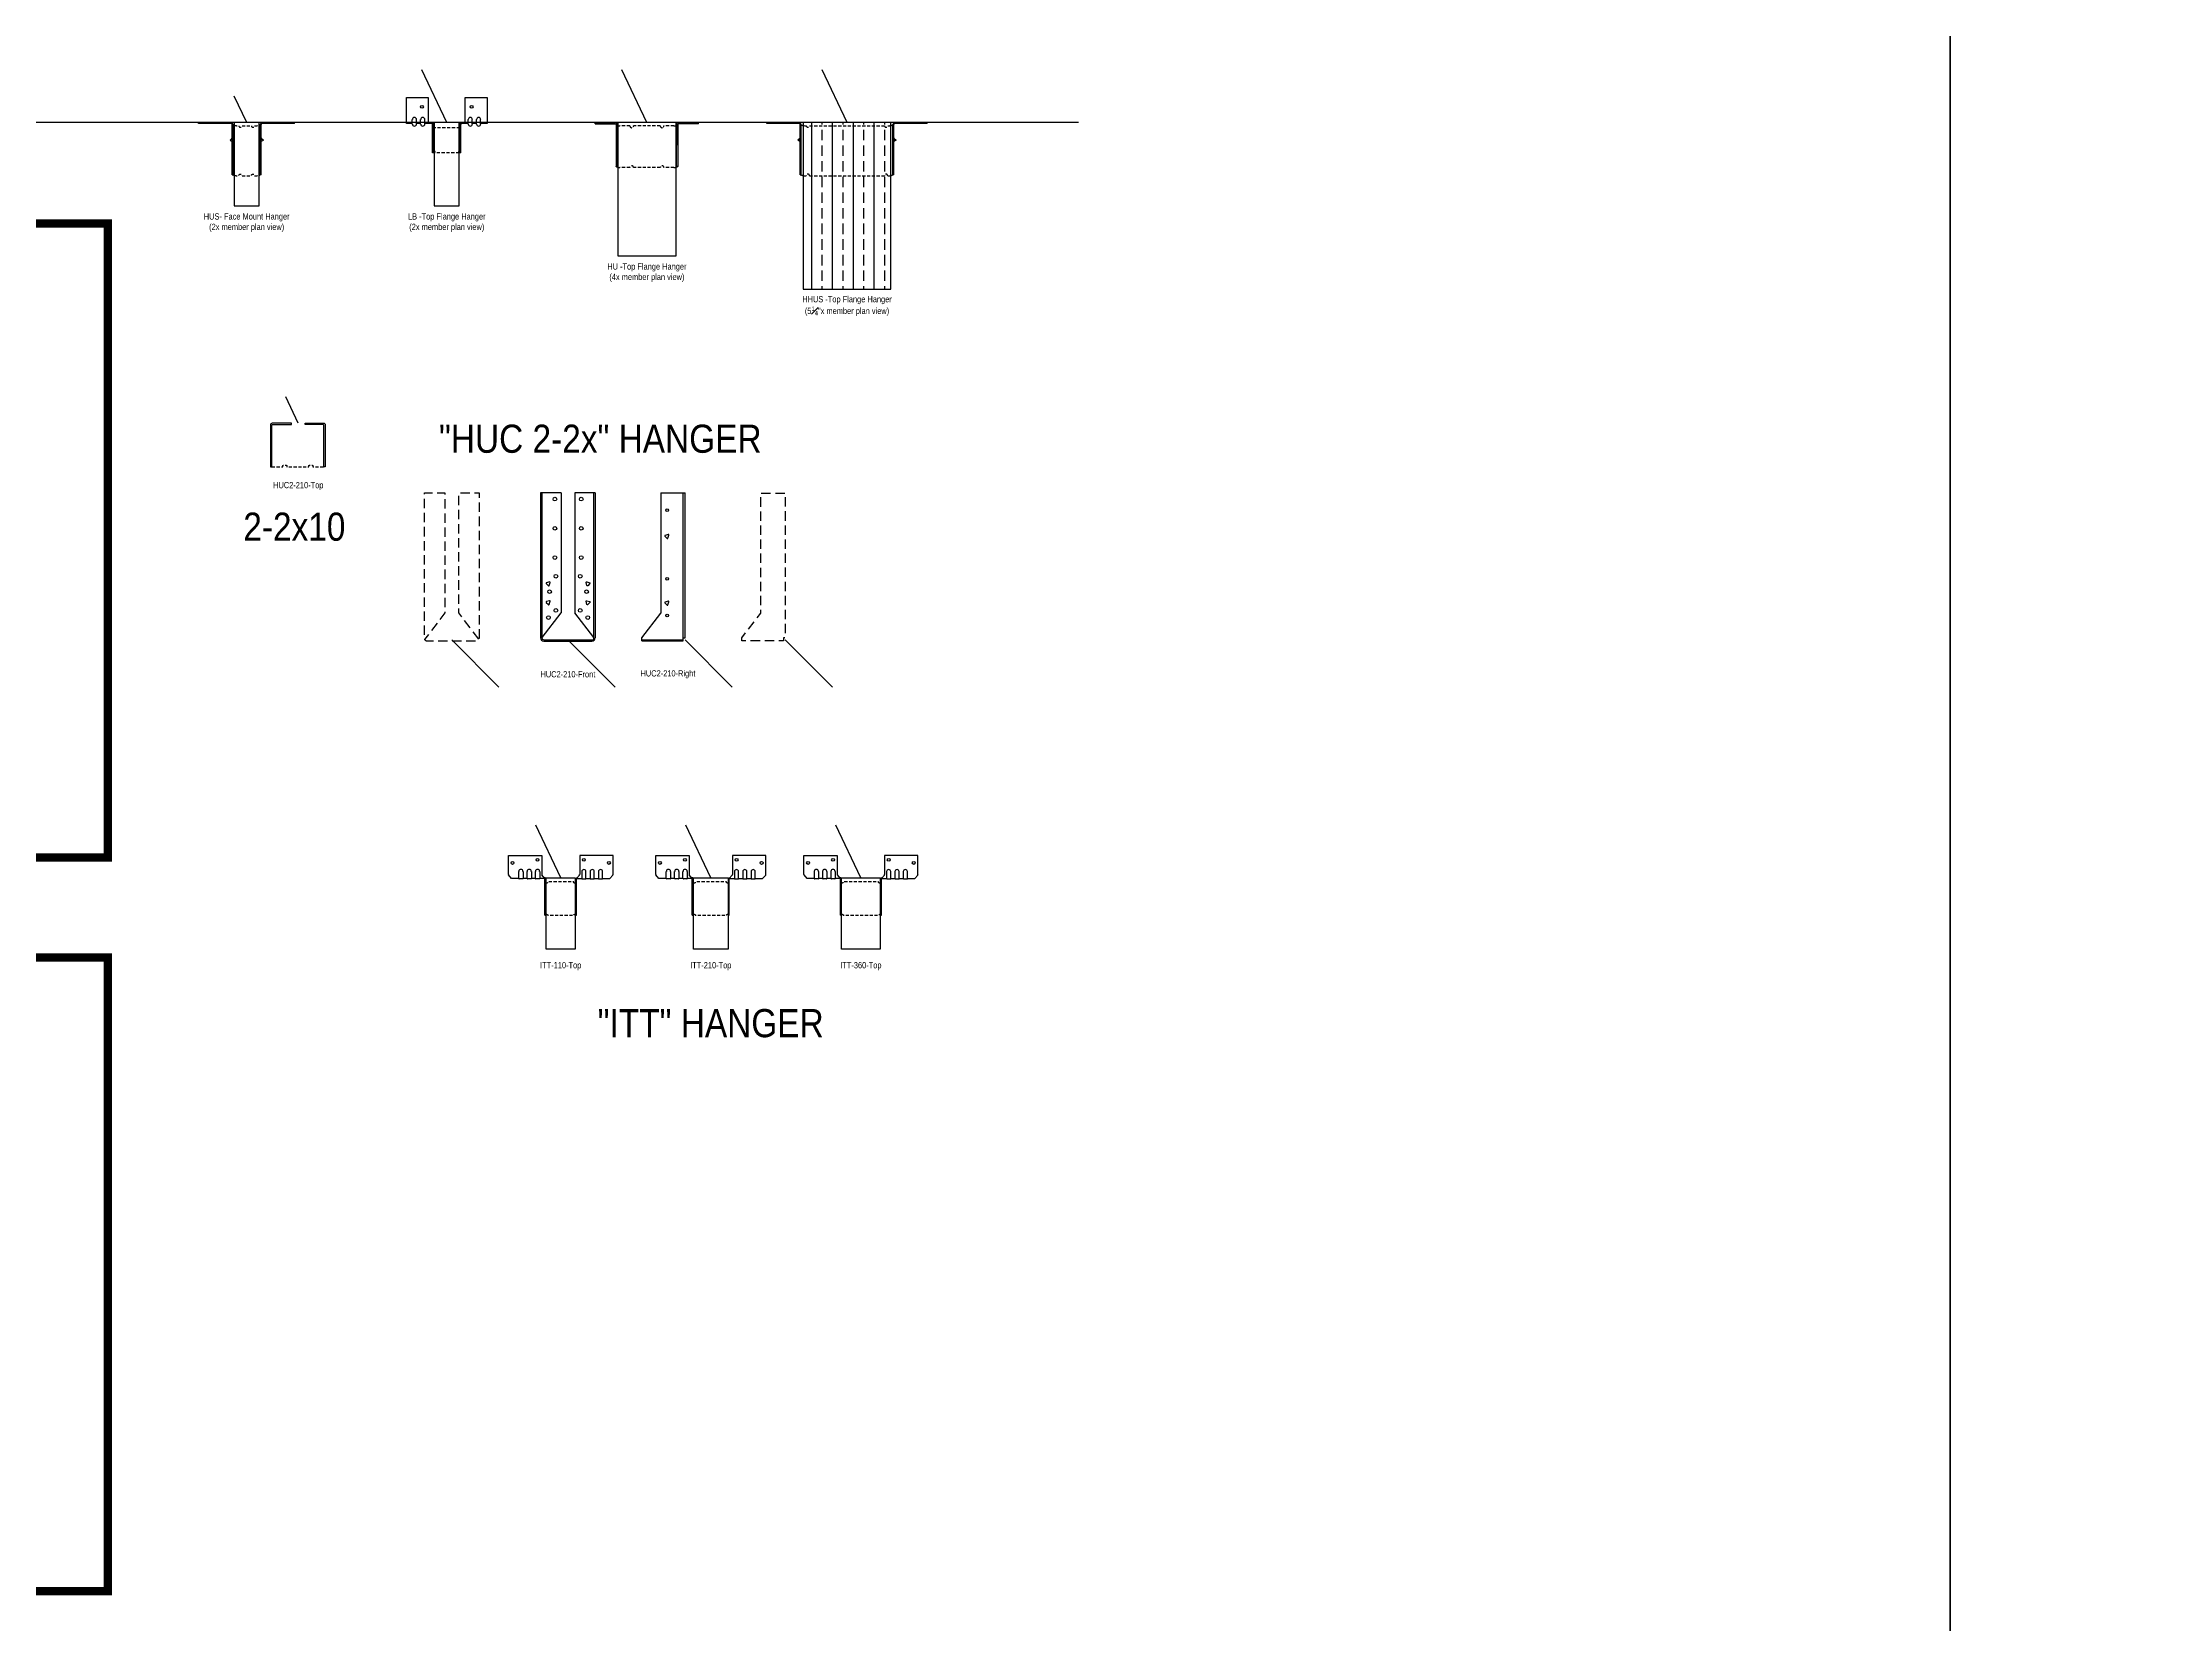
# Model space of a CAD drawing. Header units: inches. Extents: x -2661 to 42767, y -1222 to 9099.
# Drawn here: x 1390.6 to 1518.2, y 1633.8 to 1728.7 of the extents above; entities that cross this region are included whole.
import ezdxf
from ezdxf import colors
from ezdxf.entities.mleader import LeaderData, LeaderLine
from ezdxf.math import Vec2, Vec3

# ---------------------------------------------------------------- set-up
doc = ezdxf.new("R2010")
doc.units = ezdxf.units.IN
doc.header["$LTSCALE"] = 12
doc.header["$MEASUREMENT"] = 0
for name, pattern in [('HIDDEN', [0.375, 0.25, -0.125]), ('HIDDEN4', [0.09375, 0.0625, -0.03125]), ('HIDDEN8', [0.04625, 0.03125, -0.015])]:
    doc.linetypes.add(name, pattern=pattern)
doc.layers.get('0').update_dxf_attribs({"linetype": 'CONTINUOUS'})
doc.layers.add('S-ANNO-NONPLOT', color=253, linetype='CONTINUOUS', plot=False, transparency=0.5)
for name, color, linetype in [('S-ANNO-NOTE', 4, 'CONTINUOUS'), ('S-SIMPSON', 2, 'CONTINUOUS'), ('S-WOOD', 3, 'CONTINUOUS')]:
    doc.layers.add(name, color=color, linetype=linetype)
doc.layers.add('S-HATCH1', color=1, linetype='CONTINUOUS', transparency=0.5)
doc.styles.add('Arial', font='arial.ttf', dxfattribs={"width": 0.85})

# ---------------------------------------------------------------- blocks, each defined once
blk = doc.blocks.new('HUC2-210-Right')
for p, q in [((-1.46, 8.81), (-1.46, 1.61)), ((-1.46, 8.81), (0, 8.81)), ((-0.11, 0.13), (-0.11, 8.81)), ((0, 0.13), (0, 8.81)), ((-1.21, 6.22), (-1.08, 6.09)), ((-1.02, 6.32), (-1.2, 6.27)), ((-1.03, 6.1), (-0.98, 6.28)), ((-2.6, 0.13), (-1.46, 1.61)), ((-1.21, 2.22), (-1.08, 2.09)), ((-1.02, 2.32), (-1.2, 2.27)), ((-1.03, 2.1), (-0.98, 2.29)), ((-2.6, -0.06), (-2.6, 0.13)), ((-0.11, 0.13), (0, 0.13)), ((-0.11, -0.06), (-0.11, 0.13)), ((-2.6, -0.06), (-0.11, -0.06))]:
    blk.add_line(p, q)
at = {"linetype": 'HIDDEN'}
blk.add_line((-2.6, 0), (-0.11, 0), dxfattribs=at)
for centre in [(-1.08, 7.78), (-1.08, 3.66), (-1.08, 1.46)]:
    blk.add_circle(centre, 0.078)
for centre, radius, start, end in [((-1.19, 6.24), 0.0313, 105, 225), ((-1.06, 6.11), 0.0313, 225, 345), ((-1.01, 6.29), 0.0312, 345, 105), ((-1.19, 2.24), 0.0312, 105, 225), ((-1.06, 2.11), 0.0312, 225, 345), ((-1.01, 2.29), 0.0313, 345, 105)]:
    blk.add_arc(centre, radius, start, end)
blk = doc.blocks.new('HUC2-210-Front')
for p, q in [((-1.64, 8.81), (-1.64, 0.12)), ((-0.4, 8.81), (-1.64, 8.81)), ((-1.56, 8.81), (-1.56, 0.12)), ((-0.4, 8.81), (-0.4, 1.62)), ((0.42, 8.81), (0.42, 1.62)), ((1.64, 8.81), (0.42, 8.81)), ((1.56, 0.12), (1.56, 8.81)), ((1.64, 8.81), (1.64, 0.12)), ((-1.54, 0.14), (-0.4, 1.62)), ((1.56, 0.14), (0.42, 1.62)), ((-1.44, 0), (1.44, 0)), ((-1.44, -0.08), (1.44, -0.08))]:
    blk.add_line(p, q)
for points in [[(-1.11, 3.48), (-1.29, 3.43, 0.57735), (-1.3, 3.38), (-1.17, 3.25, 0.57735), (-1.12, 3.26), (-1.07, 3.44, 0.57735)], [(1.13, 3.48), (1.31, 3.43, -0.57735), (1.32, 3.38), (1.19, 3.25, -0.57735), (1.14, 3.26), (1.09, 3.44, -0.57735)], [(-1.11, 2.35), (-1.29, 2.3, 0.57735), (-1.3, 2.25), (-1.17, 2.12, 0.57735), (-1.12, 2.13), (-1.07, 2.32, 0.57735)], [(1.13, 2.35), (1.31, 2.3, -0.57735), (1.32, 2.25), (1.19, 2.12, -0.57735), (1.14, 2.13), (1.09, 2.32, -0.57735)]]:
    blk.add_lwpolyline(points, format="xyb", close=True)
for centre in [(-0.78, 8.44), (0.8, 8.44), (-0.78, 6.69), (0.8, 6.69), (-0.78, 4.94), (-0.72, 3.82), (0.74, 3.82), (0.8, 4.94), (-1.1, 2.89), (1.12, 2.89), (-1.17, 1.34), (-0.72, 1.77), (0.74, 1.77), (1.19, 1.34)]:
    blk.add_circle(centre, 0.109)
for centre, radius, start, end in [((-1.44, 0.12), 0.2, 180, 270), ((-1.43, 0.13), 0.125, 180, 269.9927), ((1.44, 0.12), 0.2, 270, 0), ((1.44, 0.12), 0.125, 269.9927, 0)]:
    blk.add_arc(centre, radius, start, end)
blk = doc.blocks.new('ITT-110-Top')
at = {"layer": 'S-SIMPSON'}
for p, q in [((-3.14, 1.33), (-1.14, 1.33)), ((-3.14, 0.2), (-3.14, 1.33)), ((-1.14, 1.33), (-1.14, 0.2)), ((3.14, 1.33), (1.14, 1.33)), ((1.14, 1.33), (1.14, 0.19)), ((3.14, 0.19), (3.14, 1.33)), ((-2.95, -0.04), (-3.13, 0.17)), ((-2.51, -0.04), (-2.51, 0.38)), ((-2.26, 0.38), (-2.26, -0.04)), ((-2.01, -0.04), (-2.01, 0.38)), ((-1.76, 0.38), (-1.76, -0.04)), ((-1.51, -0.04), (-1.51, 0.38)), ((-1.26, 0.38), (-1.26, -0.04)), ((-0.95, -0.04), (-1.13, 0.17)), ((-0.95, 0), (-0.99, 0)), ((0.95, -0.05), (1.13, 0.16)), ((1.26, 0.37), (1.26, -0.05)), ((1.51, -0.05), (1.51, 0.37)), ((1.76, 0.37), (1.76, -0.05)), ((2.01, -0.05), (2.01, 0.37)), ((2.26, 0.37), (2.26, -0.05)), ((2.51, -0.05), (2.51, 0.37)), ((2.95, -0.05), (3.13, 0.16)), ((-2.51, -0.04), (-2.95, -0.04)), ((-2.28, -0.07), (-2.49, -0.07)), ((-2.01, -0.04), (-2.26, -0.04)), ((-1.78, -0.07), (-1.99, -0.07)), ((-1.51, -0.04), (-1.76, -0.04)), ((-1.28, -0.07), (-1.49, -0.07)), ((-0.95, -0.04), (-1.26, -0.04)), ((-0.95, -2.25), (-0.95, -0.04)), ((-0.91, -1.3), (-0.91, -0.04)), ((-0.9, -0.32), (-0.88, -0.32)), ((0.91, -0.32), (0.87, -0.32)), ((0.91, -1.3), (0.91, -0.05)), ((0.95, 0), (0.99, 0)), ((0.95, -2.25), (0.95, -0.05)), ((0.95, -0.05), (1.26, -0.05)), ((1.28, -0.07), (1.49, -0.07)), ((1.51, -0.05), (1.76, -0.05)), ((1.78, -0.07), (1.99, -0.07)), ((2.01, -0.05), (2.26, -0.05)), ((2.28, -0.07), (2.49, -0.07)), ((2.51, -0.05), (2.95, -0.05)), ((-0.95, -1.3), (-0.91, -1.3)), ((-0.95, -1.53), (-0.9, -1.53)), ((-0.95, -2.25), (-0.9, -2.25)), ((-0.9, -2.25), (-0.9, -1.3)), ((-0.9, -2.19), (-0.88, -2.19)), ((0.91, -2.19), (0.87, -2.19)), ((0.91, -1.3), (0.91, -2.25)), ((0.91, -1.3), (0.95, -1.3)), ((0.91, -1.53), (0.95, -1.53)), ((0.91, -2.25), (0.95, -2.25))]:
    blk.add_line(p, q, dxfattribs=at)
at = {"layer": 'S-SIMPSON', "color": 1, "linetype": 'HIDDEN8', "ltscale": 0.5, "flags": 128}
for points in [[(0.87, -0.32), (0.84, -0.32, -0.414214), (0.78, -0.25), (-0.78, -0.25, -0.414214), (-0.84, -0.32), (-0.88, -0.32)], [(-0.88, -2.19), (-0.84, -2.19, -0.414214), (-0.78, -2.25), (0.78, -2.25, -0.414214), (0.84, -2.19), (0.87, -2.19)]]:
    blk.add_lwpolyline(points, format="xyb", dxfattribs=at)
at = {"layer": 'S-SIMPSON', "linetype": 'Continuous'}
for centre in [(-2.89, 0.89), (-1.39, 1.08), (1.39, 1.08), (2.89, 0.89)]:
    blk.add_circle(centre, 0.0855, dxfattribs=at)
at = {"layer": 'S-SIMPSON'}
for centre, radius, start, end in [((-3.09, 0.2), 0.046, 179.9997, 220), ((-2.39, 0.38), 0.125, 0, 180), ((-1.89, 0.38), 0.125, 0, 180), ((-1.39, 0.38), 0.125, 0, 180), ((-1.09, 0.2), 0.046, 180, 220), ((-0.95, -0.04), 0.046, 0, 90), ((1.09, 0.19), 0.046, 320, 0), ((1.39, 0.37), 0.125, 0, 180), ((1.89, 0.37), 0.125, 0, 180), ((2.39, 0.37), 0.125, 0, 180), ((3.09, 0.19), 0.046, 320, 0.0003), ((-2.49, -0.04), 0.023, 180, 270), ((-2.28, -0.04), 0.023, 270, 0), ((-1.99, -0.04), 0.023, 180, 270), ((-1.78, -0.04), 0.023, 270, 0), ((-1.49, -0.04), 0.023, 180, 270), ((-1.28, -0.04), 0.023, 270, 0), ((0.95, -0.05), 0.046, 90, 180), ((1.28, -0.05), 0.023, 180, 270), ((1.49, -0.05), 0.023, 270, 0), ((1.78, -0.05), 0.023, 180, 270), ((1.99, -0.05), 0.023, 270, 0), ((2.28, -0.05), 0.023, 180, 270), ((2.49, -0.05), 0.023, 270, 0)]:
    blk.add_arc(centre, radius, start, end, dxfattribs=at)
blk = doc.blocks.new('ITT-210-Top')
at = {"layer": 'S-SIMPSON'}
for p, q in [((-3.3, 1.33), (-1.3, 1.33)), ((-3.3, 0.2), (-3.3, 1.33)), ((-1.3, 1.33), (-1.3, 0.2)), ((3.3, 1.33), (1.3, 1.33)), ((1.3, 1.33), (1.3, 0.19)), ((3.3, 0.19), (3.3, 1.33)), ((-3.11, -0.04), (-3.29, 0.17)), ((-2.67, -0.04), (-2.67, 0.38)), ((-2.42, 0.38), (-2.42, -0.04)), ((-2.17, -0.04), (-2.17, 0.38)), ((-1.92, 0.38), (-1.92, -0.04)), ((-1.67, -0.04), (-1.67, 0.38)), ((-1.42, 0.38), (-1.42, -0.04)), ((-1.11, -0.04), (-1.29, 0.17)), ((-1.11, 0), (-1.15, 0)), ((1.11, -0.05), (1.29, 0.16)), ((1.42, 0.37), (1.42, -0.05)), ((1.67, -0.05), (1.67, 0.37)), ((1.92, 0.37), (1.92, -0.05)), ((2.17, -0.05), (2.17, 0.37)), ((2.42, 0.37), (2.42, -0.05)), ((2.67, -0.05), (2.67, 0.37)), ((3.11, -0.05), (3.29, 0.16)), ((-2.67, -0.04), (-3.11, -0.04)), ((-2.44, -0.07), (-2.64, -0.07)), ((-2.17, -0.04), (-2.42, -0.04)), ((-1.94, -0.07), (-2.14, -0.07)), ((-1.67, -0.04), (-1.92, -0.04)), ((-1.44, -0.07), (-1.64, -0.07)), ((-1.11, -0.04), (-1.42, -0.04)), ((-1.11, -2.25), (-1.11, -0.04)), ((-1.06, -1.3), (-1.06, -0.04)), ((-1.06, -0.32), (-1.03, -0.32)), ((1.06, -0.32), (1.03, -0.32)), ((1.06, -1.3), (1.06, -0.05)), ((1.11, 0), (1.15, 0)), ((1.11, -2.25), (1.11, -0.05)), ((1.11, -0.05), (1.42, -0.05)), ((1.44, -0.07), (1.64, -0.07)), ((1.67, -0.05), (1.92, -0.05)), ((1.94, -0.07), (2.14, -0.07)), ((2.17, -0.05), (2.42, -0.05)), ((2.44, -0.07), (2.64, -0.07)), ((2.67, -0.05), (3.11, -0.05)), ((-1.11, -1.3), (-1.06, -1.3)), ((-1.11, -1.53), (-1.06, -1.53)), ((-1.11, -2.25), (-1.06, -2.25)), ((-1.06, -2.25), (-1.06, -1.3)), ((-1.06, -2.19), (-1.03, -2.19)), ((1.06, -2.19), (1.03, -2.19)), ((1.06, -1.3), (1.06, -2.25)), ((1.06, -1.3), (1.11, -1.3)), ((1.06, -1.53), (1.11, -1.53)), ((1.06, -2.25), (1.11, -2.25))]:
    blk.add_line(p, q, dxfattribs=at)
at = {"layer": 'S-SIMPSON', "color": 1, "linetype": 'HIDDEN8', "ltscale": 0.5, "flags": 128}
for points in [[(1.03, -0.32), (1, -0.32, -0.414214), (0.94, -0.25), (-0.93, -0.25, -0.414214), (-0.99, -0.32), (-1.03, -0.32)], [(-1.03, -2.19), (-0.99, -2.19, -0.414214), (-0.93, -2.25), (0.94, -2.25, -0.414214), (1, -2.19), (1.03, -2.19)]]:
    blk.add_lwpolyline(points, format="xyb", dxfattribs=at)
at = {"layer": 'S-SIMPSON', "linetype": 'Continuous'}
for centre in [(-3.05, 0.89), (-1.55, 1.08), (1.55, 1.08), (3.05, 0.89)]:
    blk.add_circle(centre, 0.0855, dxfattribs=at)
at = {"layer": 'S-SIMPSON'}
for centre, radius, start, end in [((-3.25, 0.2), 0.046, 179.9997, 220), ((-2.54, 0.38), 0.125, 0, 180), ((-2.04, 0.38), 0.125, 0, 180), ((-1.54, 0.38), 0.125, 0, 180), ((-1.25, 0.2), 0.046, 180, 220), ((-1.11, -0.04), 0.046, 0, 90), ((1.25, 0.19), 0.046, 320, 0), ((1.54, 0.37), 0.125, 0, 180), ((2.04, 0.37), 0.125, 0, 180), ((2.54, 0.37), 0.125, 0, 180), ((3.25, 0.19), 0.046, 320, 0.0003), ((-2.64, -0.04), 0.023, 180, 270), ((-2.44, -0.04), 0.023, 270, 0), ((-2.14, -0.04), 0.023, 180, 270), ((-1.94, -0.04), 0.023, 270, 0), ((-1.64, -0.04), 0.023, 180, 270), ((-1.44, -0.04), 0.023, 270, 0), ((1.11, -0.05), 0.046, 90, 180), ((1.44, -0.05), 0.023, 180, 270), ((1.64, -0.05), 0.023, 270, 0), ((1.94, -0.05), 0.023, 180, 270), ((2.14, -0.05), 0.023, 270, 0), ((2.44, -0.05), 0.023, 180, 270), ((2.64, -0.05), 0.023, 270, 0)]:
    blk.add_arc(centre, radius, start, end, dxfattribs=at)
blk = doc.blocks.new('ITT-360-Top')
at = {"layer": 'S-SIMPSON'}
for p, q in [((-3.42, 1.33), (-1.42, 1.33)), ((-3.42, 0.2), (-3.42, 1.33)), ((-1.42, 1.33), (-1.42, 0.2)), ((3.42, 1.33), (1.42, 1.33)), ((1.42, 1.33), (1.42, 0.19)), ((3.42, 0.19), (3.42, 1.33)), ((-3.23, -0.04), (-3.41, 0.17)), ((-2.79, -0.04), (-2.79, 0.38)), ((-2.54, 0.38), (-2.54, -0.04)), ((-2.29, -0.04), (-2.29, 0.38)), ((-2.04, 0.38), (-2.04, -0.04)), ((-1.79, -0.04), (-1.79, 0.38)), ((-1.54, 0.38), (-1.54, -0.04)), ((-1.23, -0.04), (-1.41, 0.17)), ((-1.23, 0), (-1.27, 0)), ((1.23, -0.05), (1.41, 0.16)), ((1.54, 0.37), (1.54, -0.05)), ((1.79, -0.05), (1.79, 0.37)), ((2.04, 0.37), (2.04, -0.05)), ((2.29, -0.05), (2.29, 0.37)), ((2.54, 0.37), (2.54, -0.05)), ((2.79, -0.05), (2.79, 0.37)), ((3.23, -0.05), (3.41, 0.16)), ((-2.79, -0.04), (-3.23, -0.04)), ((-2.56, -0.07), (-2.77, -0.07)), ((-2.29, -0.04), (-2.54, -0.04)), ((-2.06, -0.07), (-2.27, -0.07)), ((-1.79, -0.04), (-2.04, -0.04)), ((-1.56, -0.07), (-1.77, -0.07)), ((-1.23, -0.04), (-1.54, -0.04)), ((-1.23, -2.25), (-1.23, -0.04)), ((-1.19, -1.3), (-1.19, -0.04)), ((-1.18, -0.32), (-1.16, -0.32)), ((1.19, -0.32), (1.16, -0.32)), ((1.19, -1.3), (1.19, -0.05)), ((1.23, 0), (1.27, 0)), ((1.23, -2.25), (1.23, -0.05)), ((1.23, -0.05), (1.54, -0.05)), ((1.57, -0.07), (1.77, -0.07)), ((1.79, -0.05), (2.04, -0.05)), ((2.07, -0.07), (2.27, -0.07)), ((2.29, -0.05), (2.54, -0.05)), ((2.57, -0.07), (2.77, -0.07)), ((2.79, -0.05), (3.23, -0.05)), ((-1.23, -1.3), (-1.19, -1.3)), ((-1.23, -1.53), (-1.18, -1.53)), ((-1.23, -2.25), (-1.18, -2.25)), ((-1.18, -2.25), (-1.18, -1.3)), ((-1.18, -2.19), (-1.16, -2.19)), ((1.19, -2.19), (1.16, -2.19)), ((1.19, -1.3), (1.19, -2.25)), ((1.19, -1.3), (1.23, -1.3)), ((1.19, -1.53), (1.23, -1.53)), ((1.19, -2.25), (1.23, -2.25))]:
    blk.add_line(p, q, dxfattribs=at)
at = {"layer": 'S-SIMPSON', "color": 1, "linetype": 'HIDDEN8', "ltscale": 0.5, "flags": 128}
for points in [[(1.16, -0.32), (1.12, -0.32, -0.414214), (1.06, -0.25), (-1.06, -0.25, -0.414214), (-1.12, -0.32), (-1.16, -0.32)], [(-1.16, -2.19), (-1.12, -2.19, -0.414214), (-1.06, -2.25), (1.06, -2.25, -0.414214), (1.12, -2.19), (1.16, -2.19)]]:
    blk.add_lwpolyline(points, format="xyb", dxfattribs=at)
at = {"layer": 'S-SIMPSON', "linetype": 'Continuous'}
for centre in [(-3.17, 0.89), (-1.67, 1.08), (1.67, 1.08), (3.17, 0.89)]:
    blk.add_circle(centre, 0.0855, dxfattribs=at)
at = {"layer": 'S-SIMPSON'}
for centre, radius, start, end in [((-3.38, 0.2), 0.046, 179.9997, 220), ((-2.67, 0.38), 0.125, 0, 180), ((-2.17, 0.38), 0.125, 0, 180), ((-1.67, 0.38), 0.125, 0, 180), ((-1.38, 0.2), 0.046, 180, 220), ((-1.23, -0.04), 0.046, 0, 90), ((1.38, 0.19), 0.046, 320, 0), ((1.67, 0.37), 0.125, 0, 180), ((2.17, 0.37), 0.125, 0, 180), ((2.67, 0.37), 0.125, 0, 180), ((3.38, 0.19), 0.046, 320, 0.0003), ((-2.77, -0.04), 0.023, 180, 270), ((-2.56, -0.04), 0.023, 270, 0), ((-2.27, -0.04), 0.023, 180, 270), ((-2.06, -0.04), 0.023, 270, 0), ((-1.77, -0.04), 0.023, 180, 270), ((-1.56, -0.04), 0.023, 270, 0), ((1.23, -0.05), 0.046, 90, 180), ((1.57, -0.05), 0.023, 180, 270), ((1.77, -0.05), 0.023, 270, 0), ((2.07, -0.05), 0.023, 180, 270), ((2.27, -0.05), 0.023, 270, 0), ((2.57, -0.05), 0.023, 180, 270), ((2.77, -0.05), 0.023, 270, 0)]:
    blk.add_arc(centre, radius, start, end, dxfattribs=at)
blk = doc.blocks.new('HUC2-210 Top')
blk.add_line((1.62, -0.11), (1.62, -0.11))
at = {"layer": 'S-SIMPSON'}
for points in [[(-1.59, -0.14, -0.414214), (-1.53, -0.08), (-0.41, -0.08), (-0.41, 0), (-1.56, 0, 0.407024), (-1.67, -0.11), (-1.67, -2.61), (-1.59, -2.61)], [(1.54, -0.14, 0.414214), (1.48, -0.08), (0.41, -0.08), (0.41, 0), (1.51, 0, -0.414214), (1.62, -0.11), (1.62, -2.61), (1.54, -2.61)]]:
    blk.add_lwpolyline(points, format="xyb", close=True, dxfattribs=at)
at = {"layer": 'S-SIMPSON', "color": 1, "linetype": 'HIDDEN8', "ltscale": 0.5, "flags": 128}
blk.add_lwpolyline([(-1.59, -2.61), (-0.93, -2.61), (-0.93, -2.58, -0.414214), (-0.87, -2.52), (-0.74, -2.52, -0.414214), (-0.68, -2.58), (-0.68, -2.61), (0.63, -2.61), (0.63, -2.58, -0.414214), (0.69, -2.52), (0.82, -2.52, -0.414214), (0.88, -2.58), (0.88, -2.61), (1.54, -2.61)], format="xyb", dxfattribs=at)
blk = doc.blocks.new('HUS-Top')
at = {"layer": 'S-SIMPSON'}
for p, q in [((-0.94, 0), (-2.88, 0)), ((-2.88, -0.06), (-2.88, 0)), ((2.87, 0), (0.94, 0)), ((2.87, -0.06), (2.87, 0)), ((-0.94, -0.06), (-2.88, -0.06)), ((-0.89, -0.95), (-1, -1.06)), ((-1, -1.06), (-0.87, -1.13)), ((-0.88, -0.85), (-0.88, -0.12)), ((-0.88, -3.14), (-0.88, -0.85)), ((-0.81, -0.14), (-0.81, -0.12)), ((-0.81, -0.14), (-0.81, -3.14)), ((0.81, -0.14), (0.81, -0.12)), ((0.81, -0.14), (0.81, -3.14)), ((0.87, -0.85), (0.87, -0.12)), ((0.87, -3.14), (0.87, -0.85)), ((1, -1.06), (0.87, -1.13)), ((0.89, -0.95), (1, -1.06)), ((2.87, -0.06), (0.94, -0.06)), ((-0.88, -3.14), (-0.81, -3.14)), ((0.87, -3.14), (0.81, -3.14))]:
    blk.add_line(p, q, dxfattribs=at)
at = {"layer": 'S-SIMPSON', "color": 1, "linetype": 'HIDDEN8', "ltscale": 0.5, "flags": 128}
for points in [[(-0.75, -0.16, 0.076051), (-0.6, -0.19), (-0.47, -0.19, 1), (-0.28, -0.19), (0.28, -0.19, 1), (0.47, -0.19), (0.6, -0.19, 0.076316), (0.75, -0.16)], [(-0.75, -3.16, 0.076051), (-0.6, -3.19), (-0.47, -3.19, -1), (-0.28, -3.19), (0.28, -3.19, -1), (0.47, -3.19), (0.6, -3.19, 0.076316), (0.75, -3.16)]]:
    blk.add_lwpolyline(points, format="xyb", dxfattribs=at)
at = {"layer": 'S-SIMPSON'}
for centre, radius, start, end in [((-0.94, -0.12), 0.125, 0, 90), ((0.94, -0.12), 0.125, 90, 180), ((-0.94, -0.12), 0.0625, 0, 90), ((-0.94, -0.91), 0.0625, 315, 0), ((-0.6, 0.31), 0.5, 244.8824, 252.604), ((0.6, 0.31), 0.5, 287.4564, 295.1176), ((0.94, -0.12), 0.0625, 90, 180), ((0.94, -0.91), 0.0625, 180, 225), ((-0.6, -2.69), 0.5, 244.8824, 252.604), ((0.6, -2.69), 0.5, 287.4564, 295.1176)]:
    blk.add_arc(centre, radius, start, end, dxfattribs=at)
blk = doc.blocks.new('LB28')
at = {"layer": 'S-SIMPSON'}
for p, q in [((-2.42, 1.5), (-1.11, 1.5)), ((-2.42, -0.06), (-2.42, 1.5)), ((-1.11, 1.5), (-1.11, -0.06)), ((1.11, -0.06), (1.11, 1.5)), ((1.11, 1.5), (2.42, 1.5)), ((2.42, 1.5), (2.42, -0.06)), ((-2.07, -0.09), (-2.07, 0.18)), ((-1.94, 0.3), (-1.94, 0.3)), ((-1.82, -0.09), (-1.82, 0.18)), ((-1.57, -0.09), (-1.57, 0.18)), ((-1.32, -0.09), (-1.32, 0.18)), ((-0.88, 0), (-1.11, 0)), ((1.11, 0), (0.88, 0)), ((1.28, -0.09), (1.28, 0.18)), ((1.53, -0.09), (1.53, 0.18)), ((1.78, -0.09), (1.78, 0.18)), ((2.03, -0.09), (2.03, 0.18)), ((-2.07, -0.06), (-2.42, -0.06)), ((-1.57, -0.06), (-1.82, -0.06)), ((-1.11, -0.06), (-1.32, -0.06)), ((-0.91, -0.06), (-1.11, -0.06)), ((-0.85, -1.81), (-0.85, -0.12)), ((-0.78, -1.81), (-0.78, -0.1)), ((0.78, -1.81), (0.78, -0.1)), ((0.84, -1.81), (0.84, -0.12)), ((1.28, -0.06), (0.9, -0.06)), ((1.78, -0.06), (1.53, -0.06)), ((2.42, -0.06), (2.03, -0.06)), ((-0.78, -1.81), (-0.85, -1.81)), ((0.84, -1.81), (0.78, -1.81))]:
    blk.add_line(p, q, dxfattribs=at)
at = {"layer": 'S-SIMPSON', "color": 1, "linetype": 'HIDDEN8', "ltscale": 0.5}
for p, q in [((0.78, -0.31), (-0.78, -0.31)), ((0.74, -1.81), (-0.74, -1.81))]:
    blk.add_line(p, q, dxfattribs=at)
at = {"layer": 'S-SIMPSON'}
for centre in [(-1.49, 0.94), (1.49, 0.94)]:
    blk.add_circle(centre, 0.0855, dxfattribs=at)
for centre, radius, start, end in [((-1.94, 0.18), 0.125, 90, 180), ((-1.94, 0.18), 0.125, 0, 90), ((-1.44, 0.18), 0.125, 90, 180), ((-1.44, 0.18), 0.125, 0, 90), ((1.41, 0.18), 0.125, 90, 180), ((1.41, 0.18), 0.125, 0, 90), ((1.91, 0.18), 0.125, 90, 180), ((1.91, 0.18), 0.125, 0, 90), ((-1.94, -0.09), 0.125, 180, 270), ((-1.94, -0.09), 0.125, 270, 0), ((-1.44, -0.09), 0.125, 180, 270), ((-1.44, -0.09), 0.125, 270, 0), ((-0.91, -0.12), 0.0625, 0, 90), ((-0.88, -0.1), 0.1, 0, 90), ((0.88, -0.1), 0.1, 90, 180), ((0.9, -0.12), 0.0625, 90, 180), ((1.41, -0.09), 0.125, 180, 270), ((1.41, -0.09), 0.125, 270, 0), ((1.91, -0.09), 0.125, 180, 270), ((1.91, -0.09), 0.125, 270, 359.9999)]:
    blk.add_arc(centre, radius, start, end, dxfattribs=at)
at = {"layer": 'S-SIMPSON', "color": 1, "linetype": 'HIDDEN8', "ltscale": 0.5}
for centre, radius, start, end in [((-0.75, -1.76), 0.0484, 272.8263, 140.4278), ((0.76, -1.76), 0.0566, 68.6025, 254.4993)]:
    blk.add_arc(centre, radius, start, end, dxfattribs=at)
blk = doc.blocks.new('HHUS_5.5_10')
at = {"layer": 'S-SIMPSON'}
for p, q in [((-2.88, 0), (-4.81, 0)), ((-4.81, -0.06), (-4.81, 0)), ((4.81, 0), (2.88, 0)), ((4.81, -0.06), (4.81, 0)), ((-2.88, -0.06), (-4.81, -0.06)), ((-2.83, -0.96), (-2.94, -1.06)), ((-2.94, -1.06), (-2.81, -1.13)), ((-2.8, -1.02), (-2.87, -1.08)), ((-2.81, -0.85), (-2.81, -0.12)), ((-2.81, -3.14), (-2.81, -0.85)), ((-2.75, -0.14), (-2.75, -0.12)), ((-2.75, -0.85), (-2.75, -0.14)), ((-2.75, -0.86), (-2.75, -0.83)), ((-2.75, -3.14), (-2.75, -0.85)), ((2.75, -0.14), (2.75, -0.12)), ((2.75, -0.82), (2.75, -0.14)), ((2.75, -3.14), (2.75, -0.82)), ((2.75, -0.85), (2.75, -0.82)), ((2.75, -0.86), (2.75, -0.83)), ((2.8, -1.01), (2.87, -1.08)), ((2.81, -0.85), (2.81, -0.12)), ((2.81, -3.14), (2.81, -0.85)), ((2.94, -1.06), (2.81, -1.13)), ((2.83, -0.96), (2.94, -1.06)), ((4.81, -0.06), (2.88, -0.06)), ((-2.81, -3.14), (-2.75, -3.14)), ((-2.81, -3.14), (-2.75, -3.14)), ((2.81, -3.14), (2.75, -3.14))]:
    blk.add_line(p, q, dxfattribs=at)
at = {"layer": 'S-SIMPSON', "color": 1, "linetype": 'HIDDEN8', "ltscale": 0.5}
for points in [[(-2.75, -0.14, 0.110037), (-2.54, -0.19), (-2.44, -0.19, 1), (-2.25, -0.19), (2.25, -0.19, 1), (2.44, -0.19), (2.54, -0.19, 0.110037), (2.75, -0.14)], [(-2.75, -3.14, 0.110037), (-2.54, -3.19), (-2.44, -3.19, -1), (-2.25, -3.19), (2.25, -3.19, -1), (2.44, -3.19), (2.54, -3.19, 0.110037), (2.75, -3.14)]]:
    blk.add_lwpolyline(points, format="xyb", dxfattribs=at)
at = {"layer": 'S-SIMPSON'}
for centre, radius, start, end in [((-2.88, -0.12), 0.125, 0, 90), ((2.88, -0.12), 0.125, 90, 180), ((-2.88, -0.12), 0.0625, 0, 90), ((-2.88, -0.91), 0.0625, 315, 0), ((-2.88, -0.91), 0.125, 315, 0), ((2.87, -0.91), 0.125, 180, 225), ((2.88, -0.12), 0.0625, 90, 180), ((2.87, -0.91), 0.0625, 180, 225)]:
    blk.add_arc(centre, radius, start, end, dxfattribs=at)
blk = doc.blocks.new('HU_410')
at = {"layer": 'S-SIMPSON'}
for p, q in [((-3.1, 0), (-1.92, 0)), ((-3.1, -0.07), (-3.1, 0)), ((3.1, 0), (1.92, 0)), ((3.1, -0.07), (3.1, 0)), ((-3.1, -0.07), (-1.92, -0.07)), ((-1.85, -0.14), (-1.85, -2.64)), ((-1.78, -1.32), (-1.78, -0.14)), ((1.78, -0.14), (1.78, -1.32)), ((1.85, -0.14), (1.85, -1.32)), ((3.1, -0.07), (1.92, -0.07)), ((-1.85, -1.32), (-1.78, -1.32)), ((-1.78, -1.32), (-1.78, -2.64)), ((1.78, -1.53), (1.78, -1.32)), ((1.78, -1.32), (1.85, -1.32)), ((1.78, -2.59), (1.78, -1.53)), ((1.85, -1.32), (1.85, -1.53)), ((1.85, -1.53), (1.85, -2.59)), ((-1.85, -2.64), (-1.78, -2.64)), ((1.78, -2.59), (1.78, -2.64)), ((1.8, -2.64), (1.78, -2.64)), ((1.85, -2.64), (1.8, -2.64)), ((1.85, -2.64), (1.85, -2.59))]:
    blk.add_line(p, q, dxfattribs=at)
at = {"layer": 'S-SIMPSON', "color": 1, "linetype": 'HIDDEN8', "ltscale": 0.5}
for p, q in [((-1.02, -0.2), (-1.62, -0.2)), ((0.8, -0.2), (-0.8, -0.2)), ((1.62, -0.2), (1.02, -0.2)), ((-1.02, -2.7), (-1.62, -2.7)), ((0.8, -2.7), (-0.8, -2.7)), ((1.62, -2.7), (1.02, -2.7))]:
    blk.add_line(p, q, dxfattribs=at)
at = {"layer": 'S-SIMPSON'}
for centre, radius, start, end in [((-1.92, -0.14), 0.14, 0, 90), ((-1.92, -0.14), 0.07, 0, 90), ((1.92, -0.14), 0.14, 90, 180), ((1.92, -0.14), 0.07, 90, 180)]:
    blk.add_arc(centre, radius, start, end, dxfattribs=at)
at = {"layer": 'S-SIMPSON', "color": 1, "linetype": 'HIDDEN8', "ltscale": 0.5}
for centre, radius, start, end in [((-1.62, 0.3), 0.5, 259.8624, 270), ((-0.91, -0.2), 0.109, 180, 0), ((0.91, -0.2), 0.109, 180, 0), ((1.62, 0.3), 0.5, 270, 280.1376), ((-1.62, -2.2), 0.5, 259.8624, 270), ((-0.91, -2.7), 0.109, 0, 180), ((0.91, -2.7), 0.109, 0, 180), ((1.62, -2.2), 0.5, 270, 280.1376)]:
    blk.add_arc(centre, radius, start, end, dxfattribs=at)
for points in [[(-1.71, -0.19), (-1.75, -0.18), (-1.78, -0.16), (-1.78, -0.14)], [(1.78, -0.14), (1.78, -0.16), (1.75, -0.18), (1.71, -0.19)], [(-1.71, -2.69), (-1.79, -2.68), (-1.85, -2.66), (-1.85, -2.64)], [(-1.78, -2.64), (-1.78, -2.66), (-1.75, -2.68), (-1.71, -2.69)], [(1.85, -2.64), (1.85, -2.66), (1.79, -2.68), (1.71, -2.69)], [(1.71, -2.69), (1.75, -2.68), (1.78, -2.66), (1.78, -2.64)]]:
    blk.add_open_spline(points, degree=3, dxfattribs=at)

msp = doc.modelspace()

# ---------------------------------------------------------------- hatches: boundary and pattern name
at = {"layer": 'S-HATCH1'}
h = msp.add_hatch(dxfattribs=at)
h.set_pattern_fill('ANSI33', color=252, scale=5, angle=45, style=0)
h.set_pattern_definition([(90, (-390.7228, 2402.7973), (-1.25, 0), []), (90, (-390.0978, 2403.4223), (-1.25, 0), [0.625, -0.3125])])
h.paths.add_polyline_path([(1436.26635, 1713.86229), (1441.51635, 1713.86229), (1441.51635, 1723.86229), (1436.26635, 1723.86229)])

# ---------------------------------------------------------------- linework, layer by layer
at = {"layer": 'S-ANNO-NONPLOT'}
for p, q in [((1414.89135, 1723.86229), (1413.39343, 1727.01315)), ((1426.89135, 1723.86229), (1425.39343, 1727.01315)), ((1438.89135, 1723.86229), (1437.39343, 1727.01315)), ((1402.89135, 1723.86229), (1402.14239, 1725.43772)), ((1452.76703, 1723.86229), (1388.51548, 1723.86229)), ((1405.98552, 1705.83498), (1405.23656, 1707.4104)), ((1415.18497, 1692.83829), (1418.0134, 1690.00987)), ((1422.15372, 1692.83829), (1424.98215, 1690.00987)), ((1429.18497, 1692.83829), (1432.0134, 1690.00987)), ((1435.18497, 1692.83829), (1438.0134, 1690.00987)), ((1421.72369, 1678.57288), (1420.22577, 1681.72373)), ((1430.72369, 1678.57288), (1429.22577, 1681.72373)), ((1439.72369, 1678.57288), (1438.22577, 1681.72373))]:
    msp.add_line(p, q, dxfattribs=at)
for points in [[(1230.57281, 2012.36325), (1505.0403, 2012.36325), (1505.0403, 940.00328), (1230.57281, 940.00328)], [(1505.0403, 2012.36325), (2465.0403, 2012.36325), (2465.0403, 940.00328), (1505.0403, 940.00328)]]:
    msp.add_lwpolyline(points, close=True, dxfattribs=at)
at = {"layer": 'S-ANNO-NOTE', "color": 191, "const_width": 0.5}
for points in [[(1358.57281, 1717.79979), (1394.57281, 1717.79979), (1394.57281, 1679.79979), (1358.57281, 1679.79979)], [(1358.57281, 1673.79979), (1394.57281, 1673.79979), (1394.57281, 1635.79979), (1358.57281, 1635.79979)]]:
    msp.add_lwpolyline(points, close=True, dxfattribs=at)
at = {"layer": 'S-SIMPSON', "color": 1, "linetype": 'HIDDEN4', "ltscale": 0.75, "flags": 128}
msp.add_lwpolyline([(1416.81602, 1692.88627), (1415.60894, 1694.45369), (1415.60895, 1701.65043), (1416.82597, 1701.65059), (1416.82597, 1692.94654, -0.414213562), (1416.63847, 1692.75904), (1413.73609, 1692.75904, -0.414213562), (1413.54859, 1692.94654), (1413.54859, 1701.651), (1414.78201, 1701.65115), (1414.78201, 1694.45369), (1413.56401, 1692.87208)], format="xyb", dxfattribs=at)
msp.add_lwpolyline([(1432.58732, 1692.77579), (1432.58732, 1692.97208), (1433.72543, 1694.44994), (1433.72543, 1701.64461), (1435.18497, 1701.64446), (1435.18497, 1692.97208), (1435.07902, 1692.97208), (1435.07902, 1692.77579)], close=True, dxfattribs=at)
at = {"layer": 'S-WOOD'}
for points in [[(1403.63937, 1718.86229), (1403.63937, 1723.86229), (1402.14333, 1723.86229), (1402.14333, 1718.86229)], [(1415.63937, 1718.86229), (1415.63937, 1723.86229), (1414.14333, 1723.86229), (1414.14333, 1718.86229)], [(1425.14135, 1715.86229), (1428.64135, 1715.86229), (1428.64135, 1723.86229), (1425.14135, 1723.86229)], [(1436.26635, 1713.86229), (1441.51635, 1713.86229), (1441.51635, 1723.86229), (1436.26635, 1723.86229)]]:
    msp.add_lwpolyline(points, close=True, dxfattribs=at)
for points in [[(1422.59869, 1674.29075), (1420.84869, 1674.29075), (1420.84869, 1678.57288), (1422.59869, 1678.57288), (1422.59869, 1674.29075)], [(1431.75494, 1674.29075), (1429.69244, 1674.29075), (1429.69244, 1678.57288), (1431.75494, 1678.57288), (1431.75494, 1674.29075)], [(1440.87994, 1674.29075), (1438.56744, 1674.29075), (1438.56744, 1678.57288), (1440.87994, 1678.57288), (1440.87994, 1674.29075)]]:
    msp.add_lwpolyline(points, dxfattribs=at)

# ---------------------------------------------------------------- block references
at = {"layer": 'S-SIMPSON'}
for name, p in [('LB28', (1414.89135, 1723.86229)), ('HUS-Top', (1402.89135, 1723.86229)), ('HU_410', (1426.89135, 1723.86229)), ('HHUS_5.5_10', (1438.89135, 1723.86229)), ('HUC2-210 Top', (1405.98552, 1705.83498)), ('HUC2-210-Front', (1422.15372, 1692.83829)), ('HUC2-210-Right', (1429.18497, 1692.83829)), ('ITT-110-Top', (1421.72369, 1678.57288)), ('ITT-210-Top', (1430.72369, 1678.57288)), ('ITT-360-Top', (1439.72369, 1678.57288))]:
    msp.add_blockref(name, p, dxfattribs=at)

# ---------------------------------------------------------------- texts
at = {"layer": 'S-ANNO-NOTE', "color": 191, "attachment_point": 5, "style": 'Arial'}
for s, insert, char_height, width in [('\\A1;HUS- Face Mount Hanger (2x member plan view)', (1402.89135, 1717.86229), 0.375, 5.5893051), ('\\A1;LB -Top Flange Hanger\\P(2x member plan view)', (1414.89135, 1717.86229), 0.375, 7.4051904), ('\\A1;HU -Top Flange Hanger\\P(4x member plan view)', (1426.89135, 1714.86229), 0.375, 7.4051904), ('\\A1;HHUS -Top Flange Hanger\\P(5{\\H0.7x;\\S1#4;}"x member plan view)', (1438.89135, 1712.86229), 0.375, 7.4051904), ('\\A1;"HUC 2-2x" HANGER', (1424.09616, 1704.89045), 1.6875, 23.7476573), ('\\A1;HUC2-210-Top', (1405.98552, 1702.06424), 0.375, 7.4051904), ('\\A1;2-2x10', (1405.75051, 1699.61686), 1.6875, 8.709116), ('\\A1;HUC2-210-Front', (1422.15372, 1690.77579), 0.375, 7.4051904), ('\\A1;HUC2-210-Right', (1428.15372, 1690.77579), 0.375, 7.4051904), ('\\A1;ITT-110-Top', (1421.72369, 1673.27598), 0.375, 7.4051904), ('\\A1;ITT-210-Top', (1430.72369, 1673.27598), 0.375, 7.4051904), ('\\A1;ITT-360-Top', (1439.72369, 1673.27598), 0.375, 7.4051904), ('\\A1;"ITT" HANGER', (1430.7165, 1669.84641), 1.6875, 23.7476573)]:
    msp.add_mtext(s, dxfattribs=dict(at, insert=insert, char_height=char_height, width=width))

# ---------------------------------------------------------------- leaders
at = {"layer": 'S-ANNO-NOTE'}
ml = msp.add_multileader_mtext('Standard', dxfattribs=at)
ml.set_content('\\A1;{\\C4;RECESS PLATE \\H0.7x;\\S1#8;\\H1.42857x;" & PLUG WELD, TYP.}', color=4, style='Arial')
ml.set_leader_properties(color=2)
ml.build(insert=Vec2(0, 0))
ml.multileader.update_dxf_attribs({"dogleg_length": 0.36, "arrow_head_size": 0.875, "scale": 8})
ctx = ml.context
ctx.base_point, ctx.scale, ctx.char_height, ctx.arrow_head_size, ctx.landing_gap_size, ctx.plane_origin = Vec3(1526.88445, 1643.92154), 8, 0.75, 0.875, 0.72, Vec3(1397.14827, 2366.37275)
ctx.text_align_type = 2
notes = []
notes.append((ctx, [(0, (1, 1, 0), (1543.71526, 1643.92154), (-1, 0), 1, [(0, [(1547.73053, 1649.81876)], 0, [])])]))
ctx.mtext.insert, ctx.mtext.width, ctx.mtext.alignment, ctx.mtext.flow_direction = Vec3(1541.99526, 1644.29654), 16.2213727, 3, 5
for ctx, leaders in notes:
    for number, flags, end, landing, length, lines in leaders:
        leader = LeaderData()
        leader.index, (leader.has_last_leader_line, leader.has_dogleg_vector, leader.attachment_direction) = number, flags
        leader.last_leader_point, leader.dogleg_vector, leader.dogleg_length = Vec3(end), Vec3(landing), length
        for number, points, colour, breaks in lines:
            line = LeaderLine()
            line.index, line.vertices, line.color, line.breaks = number, Vec3.list(points), colors.encode_raw_color(colour), breaks
            leader.lines.append(line)
        ctx.leaders.append(leader)

doc.saveas('drawing.dxf')
